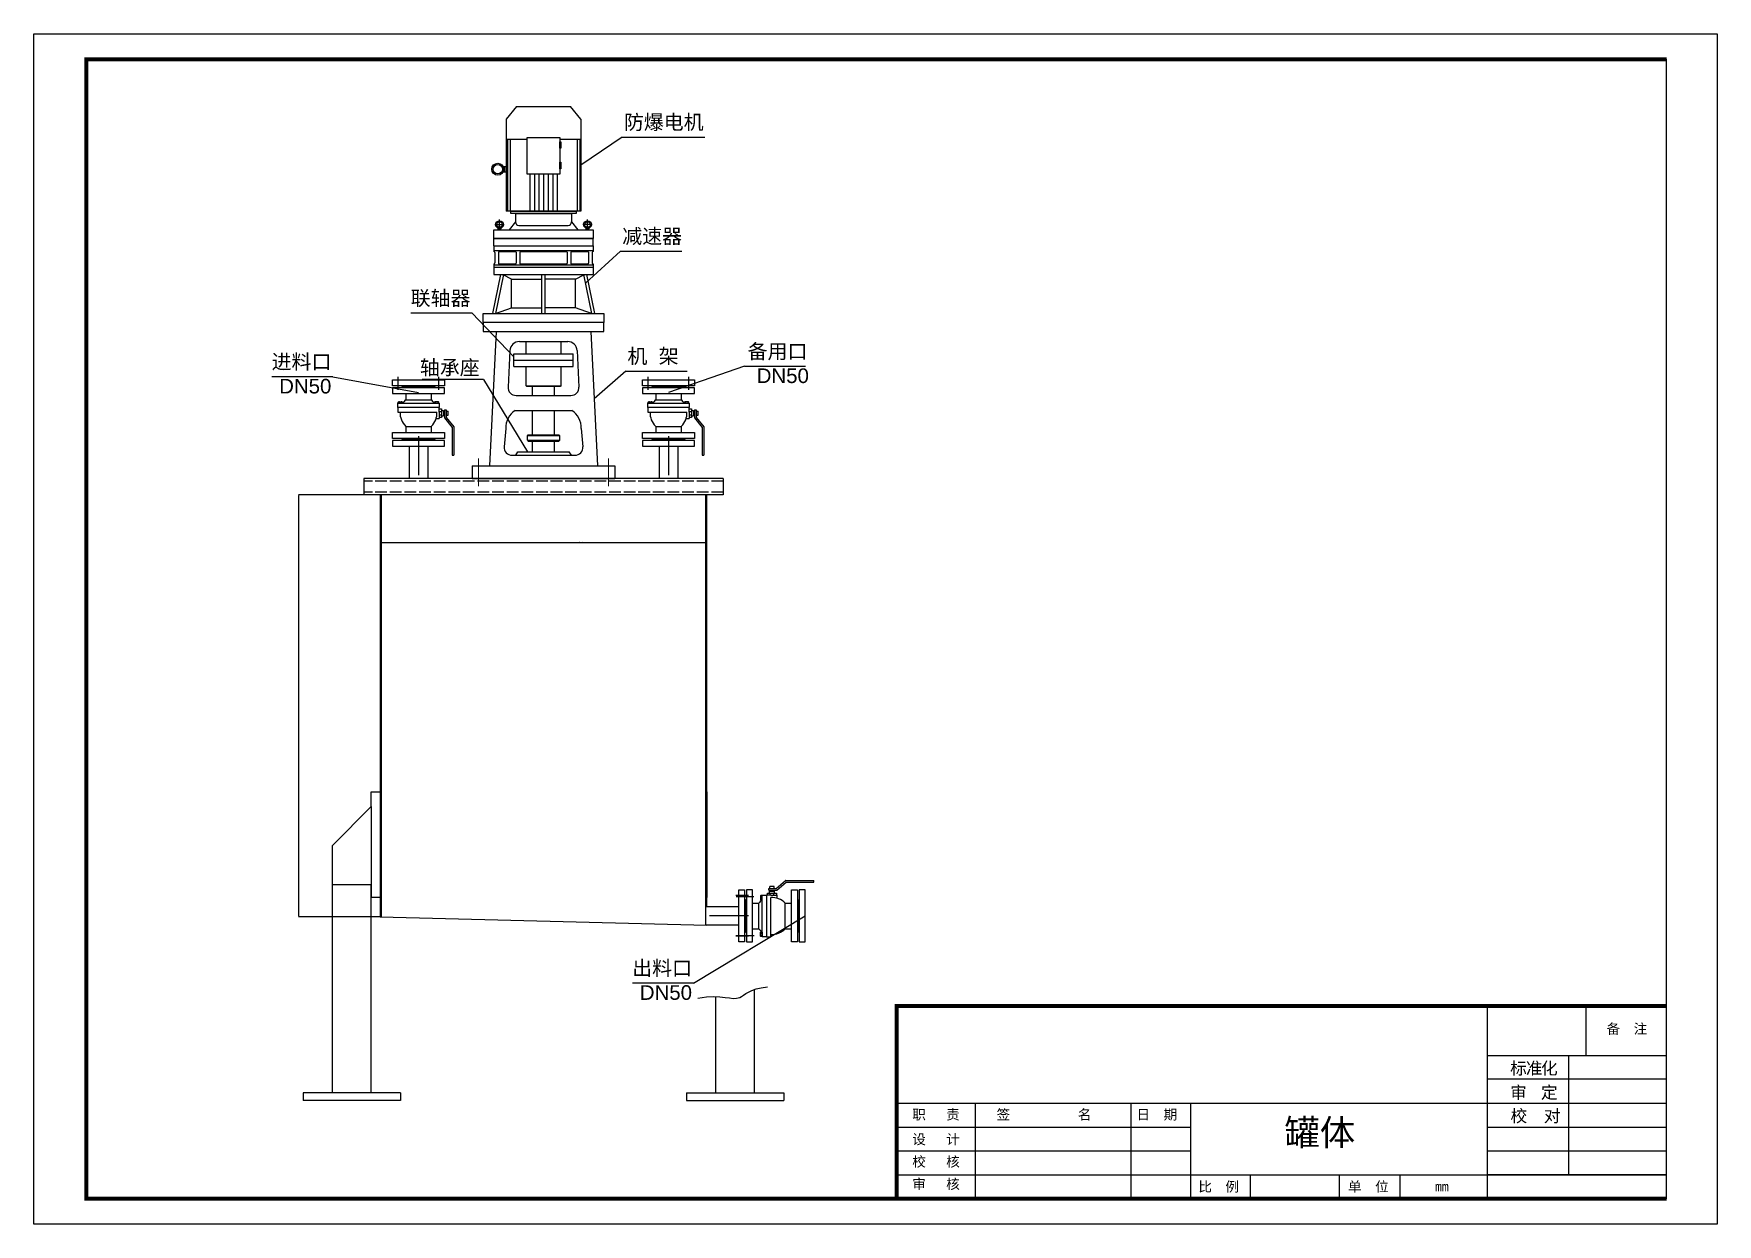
# Model space of a CAD drawing. Header units: millimetres. Extents: x 3349 to 8534, y 1165 to 4831.
import ezdxf

# ---------------------------------------------------------------- set-up
doc = ezdxf.new("R2010")
doc.units = ezdxf.units.MM
for name, pattern in [('ACAD_ISO02W100', [15, 12, -3]), ('ACAD_ISO04W100', [30, 24, -3, 0, -3]), ('ZXX-L', [3.28, 2.5, -0.3, 0.18, -0.3])]:
    doc.linetypes.add(name, pattern=pattern)
doc.layers.add('E 长中心线', color=3, linetype='ZXX-L', lineweight=18)
doc.layers.add('标注线', color=7, linetype='Continuous', lineweight=9)
for name, color, linetype in [('中心线', 1, 'ACAD_ISO04W100'), ('标注', 6, 'Continuous'), ('注释', 3, 'Continuous'), ('虚线', 7, 'ACAD_ISO02W100'), ('轴线', 1, 'ACAD_ISO04W100')]:
    doc.layers.add(name, color=color, linetype=linetype)
doc.styles.get("Standard").update_dxf_attribs({"font": 'arial.ttf'})
doc.styles.add('STYLE1', font='')
doc.styles.get('STYLE1').set_extended_font_data('FangSong_GB2312')
doc.dimstyles.new('ISO-25', dxfattribs={"dimtxt": 2.5, "dimasz": 2.5, "dimexe": 1.25, "dimexo": 0.625, "dimtad": 1, "dimtxsty": 'Standard', "dimcen": 2.5, "dimadec": 0, "dimazin": 0, "dimtfac": 1, "dimtmove": 0, "dimatfit": 3, "dimfxl": 0, "dimarcsym": 0})

# ---------------------------------------------------------------- blocks, each defined once
blk = doc.blocks.new('*D6')
at = {"layer": 'Defpoints', "color": 0, "transparency": 16777216}
for p in [(5418.7, 3264.3), (4418.7, 3154.7), (5418.7, 3160.6)]:
    blk.add_point(p, dxfattribs=at)
at = {"layer": '标注', "color": 0, "lineweight": -2, "transparency": 16777216}
for p, q in [((4418.7, 3155.3), (4418.7, 3265.6)), ((4421.2, 3264.3), (5416.2, 3264.3)), ((5418.7, 3161.2), (5418.7, 3265.6))]:
    blk.add_line(p, q, dxfattribs=at)
at = {"layer": '标注', "color": 0, "transparency": 16777216}
for points in [[(4421.2, 3264.8), (4421.2, 3263.9), (4418.7, 3264.3)], [(5416.2, 3264.8), (5416.2, 3263.9), (5418.7, 3264.3)]]:
    blk.add_solid(points, dxfattribs=at)
at = {"layer": '标注', "color": 0, "transparency": 16777216, "insert": (5034.3, 3266.3), "char_height": 2.5, "attachment_point": 5}
blk.add_mtext('%%C1000', dxfattribs=at)
blk = doc.blocks.new('110')
for p, q in [((1360484.2, 699181.6), (1360452.6, 699142.1)), ((1360682.1, 699142.1), (1360650.5, 699181.6)), ((1360452.6, 699142.1), (1360452.6, 698859.1)), ((1360682.1, 699142.1), (1360682.1, 698859.1)), ((1360452.6, 699081.1), (1360516.9, 699081.1)), ((1360456, 699081.1), (1360456, 698859.1)), ((1360464.2, 699081.1), (1360464.2, 698859.1)), ((1360617.7, 699081.1), (1360682.1, 699081.1)), ((1360670.5, 699081.1), (1360670.5, 698859.1)), ((1360678.7, 699081.1), (1360678.7, 698859.1)), ((1360448.3, 698979.3), (1360448.3, 698997)), ((1360525.1, 698972.8), (1360525.1, 698859.1)), ((1360539.2, 698972.8), (1360539.2, 698859.1)), ((1360553.3, 698972.8), (1360553.3, 698859.1)), ((1360567.3, 698972.8), (1360567.3, 698859.1)), ((1360581.4, 698972.8), (1360581.4, 698859.1)), ((1360595.5, 698972.8), (1360595.5, 698859.1)), ((1360609.5, 698972.8), (1360609.5, 698859.1)), ((1360682.1, 698859.1), (1360452.6, 698859.1)), ((1360480.8, 698825.7), (1360461.8, 698801.9)), ((1360480.8, 698852.1), (1360480.8, 698825.7)), ((1360653.7, 698852.1), (1360653.7, 698825.7)), ((1360653.7, 698825.7), (1360672.7, 698801.9))]:
    blk.add_line(p, q)
at = {"linetype": 'Continuous', "lineweight": -3}
for p, q in [((1360484.2, 699181.6), (1360650.5, 699181.6)), ((1360480.8, 698852.1), (1360653.7, 698852.1)), ((1360413.9, 698686.1), (1360720.6, 698686.1))]:
    blk.add_line(p, q, dxfattribs=at)
at = {"color": 0}
for p, q in [((1360417.2, 698817.8), (1360446.3, 698817.8)), ((1360427.4, 698801.9), (1360427.4, 698804.2)), ((1360427.4, 698803.6), (1360436.2, 698803.6)), ((1360427.4, 698801.9), (1360436.2, 698801.9)), ((1360431.8, 698801.9), (1360431.8, 698833.2)), ((1360436.2, 698801.9), (1360436.2, 698804.2)), ((1360491.4, 698815.1), (1360643.2, 698815.1)), ((1360717.4, 698817.8), (1360688.3, 698817.8)), ((1360698.4, 698801.9), (1360698.4, 698804.2)), ((1360707.2, 698803.6), (1360698.4, 698803.6)), ((1360707.2, 698801.9), (1360698.4, 698801.9)), ((1360702.8, 698801.9), (1360702.8, 698833.2)), ((1360707.2, 698801.9), (1360707.2, 698804.2)), ((1360413.9, 698752.6), (1360413.9, 698774.5)), ((1360413.9, 698774.5), (1360720.6, 698774.5)), ((1360413.9, 698752.6), (1360413.9, 698734.5)), ((1360413.9, 698752.6), (1360720.6, 698752.6)), ((1360720.6, 698752.6), (1360720.6, 698774.5)), ((1360720.6, 698752.6), (1360720.6, 698734.5)), ((1360413.9, 698737.6), (1360720.6, 698737.6)), ((1360413.9, 698734.5), (1360414.2, 698734.5)), ((1360417.5, 698731.2), (1360417.5, 698699.6)), ((1360428.5, 698732.3), (1360428.5, 698698.5)), ((1360430.7, 698734.5), (1360481, 698734.5)), ((1360483.2, 698732.3), (1360483.2, 698698.5)), ((1360494.2, 698732.3), (1360494.2, 698698.5)), ((1360496.4, 698734.5), (1360638.2, 698734.5)), ((1360640.4, 698732.3), (1360640.4, 698698.5)), ((1360651.3, 698732.3), (1360651.3, 698698.5)), ((1360653.5, 698734.5), (1360703.9, 698734.5)), ((1360706.1, 698732.3), (1360706.1, 698698.5)), ((1360717, 698731.2), (1360717, 698699.6)), ((1360720.3, 698734.5), (1360720.6, 698734.5)), ((1360434.9, 698664.2), (1360410.2, 698543.7)), ((1360413.9, 698696.4), (1360414.2, 698696.4)), ((1360413.9, 698696.4), (1360413.9, 698686.1)), ((1360413.9, 698693.8), (1360720.6, 698693.8)), ((1360413.9, 698686.1), (1360413.9, 698664.2)), ((1360413.9, 698686.1), (1360720.6, 698686.1)), ((1360413.9, 698664.2), (1360720.6, 698664.2)), ((1360443.8, 698664.2), (1360419.1, 698543.7)), ((1360430.7, 698696.4), (1360481, 698696.4)), ((1360468.7, 698649.7), (1360443.4, 698662.5)), ((1360468.7, 698560.9), (1360468.7, 698649.7)), ((1360468.7, 698649.7), (1360561.8, 698649.7)), ((1360496.4, 698696.4), (1360638.2, 698696.4)), ((1360561.8, 698543.7), (1360561.8, 698664.2)), ((1360572.8, 698543.7), (1360572.8, 698664.2)), ((1360665.9, 698649.7), (1360572.8, 698649.7)), ((1360653.5, 698696.4), (1360703.9, 698696.4)), ((1360665.9, 698649.7), (1360691.1, 698662.5)), ((1360665.9, 698560.9), (1360665.9, 698649.7)), ((1360690.8, 698664.2), (1360715.4, 698543.7)), ((1360699.7, 698664.2), (1360724.4, 698543.7)), ((1360720.3, 698696.4), (1360720.6, 698696.4)), ((1360720.6, 698696.4), (1360720.6, 698686.1)), ((1360720.6, 698686.1), (1360720.6, 698664.2)), ((1360419.1, 698543.7), (1360468.7, 698560.9)), ((1360468.7, 698560.9), (1360561.8, 698560.9)), ((1360665.9, 698560.9), (1360572.8, 698560.9)), ((1360715.4, 698543.7), (1360665.9, 698560.9)), ((1360421.4, 698488.9), (1360401.4, 698074.3)), ((1360492.9, 698457.6), (1360641.7, 698457.6)), ((1360513.4, 698420.1), (1360513.4, 698457.6)), ((1360621.2, 698420.1), (1360621.2, 698457.6)), ((1360713.2, 698488.9), (1360733.2, 698074.3)), ((1360463.8, 698429.8), (1360458.1, 698317.5)), ((1360476, 698420.1), (1360658.5, 698420.1)), ((1360476, 698400.2), (1360476, 698420.1)), ((1360476, 698380.3), (1360476, 698400.2)), ((1360476, 698400.2), (1360658.5, 698400.2)), ((1360658.5, 698400.2), (1360658.5, 698420.1)), ((1360658.5, 698380.3), (1360658.5, 698400.2)), ((1360670.7, 698429.8), (1360676.4, 698317.5)), ((1360476, 698380.3), (1360658.5, 698380.3)), ((1360513.4, 698321.3), (1360513.4, 698380.3)), ((1360513.4, 698321.3), (1360513.4, 698367.3)), ((1360621.2, 698321.3), (1360621.2, 698380.3)), ((1360621.2, 698321.3), (1360621.2, 698367.3)), ((1360483, 698291.5), (1360651.6, 698291.5)), ((1360513.4, 698321.3), (1360515, 698319.7)), ((1360513.4, 698321.3), (1360621.2, 698321.3)), ((1360515, 698319.7), (1360619.5, 698319.7)), ((1360515, 698319.7), (1360619.5, 698319.7)), ((1360533.3, 698291.5), (1360533.3, 698319.7)), ((1360601.3, 698291.5), (1360601.3, 698319.7)), ((1360621.2, 698321.3), (1360619.5, 698319.7)), ((1360479.9, 698245.5), (1360654.7, 698245.5)), ((1360533.3, 698170.1), (1360533.3, 698245.5)), ((1360601.3, 698170.1), (1360601.3, 698245.5)), ((1360450.8, 698189.7), (1360445.9, 698133.5)), ((1360683.7, 698189.7), (1360688.7, 698133.5)), ((1360517.5, 698167.6), (1360520, 698170.1)), ((1360517.5, 698153.5), (1360517.5, 698167.6)), ((1360617.1, 698167.6), (1360517.5, 698167.6)), ((1360517.5, 698153.5), (1360520, 698151)), ((1360517.5, 698153.5), (1360617.1, 698153.5)), ((1360520, 698170.1), (1360614.6, 698170.1)), ((1360520, 698151), (1360614.6, 698151)), ((1360533.3, 698117.7), (1360533.3, 698151)), ((1360601.3, 698117.7), (1360601.3, 698151)), ((1360617.1, 698167.6), (1360614.6, 698170.1)), ((1360617.1, 698153.5), (1360614.6, 698151)), ((1360617.1, 698153.5), (1360617.1, 698167.6)), ((1360470.7, 698107.6), (1360663.8, 698107.6)), ((1360481.6, 698107.6), (1360488.5, 698117.7)), ((1360488.5, 698117.7), (1360646.1, 698117.7)), ((1360653, 698107.6), (1360646.1, 698117.7)), ((1360347.3, 698074.3), (1360347.3, 698035.9)), ((1360347.3, 698074.3), (1360787.3, 698074.3)), ((1360347.3, 698035.9), (1360787.3, 698035.9)), ((1360787.3, 698074.3), (1360787.3, 698035.9))]:
    blk.add_line(p, q, dxfattribs=at)
for points in [[(1360516.9, 699086.1), (1360617.7, 699086.1), (1360617.7, 698972.8), (1360516.9, 698972.8)], [(1360617.7, 699072.5), (1360620.4, 699072.5), (1360620.4, 699052.5), (1360617.7, 699052.5)], [(1360617.7, 699009.4), (1360620.4, 699009.4), (1360620.4, 698989.4), (1360617.7, 698989.4)], [(1360444.8, 698997), (1360451.8, 698997), (1360451.8, 698979.3), (1360444.8, 698979.3)], [(1360466.6, 698859.1), (1360668, 698859.1), (1360668, 698852.1), (1360466.6, 698852.1)], [(1360413.9, 698801.9), (1360720.6, 698801.9), (1360720.6, 698774.5), (1360413.9, 698774.5)]]:
    blk.add_lwpolyline(points, close=True)
at = {"linetype": 'Continuous', "lineweight": -3}
for points in [[(1360381.4, 698543.7), (1360753.1, 698543.7), (1360753.1, 698516.3), (1360381.4, 698516.3)], [(1360381.4, 698488.9), (1360753.1, 698488.9), (1360753.1, 698516.3), (1360381.4, 698516.3)]]:
    blk.add_lwpolyline(points, close=True, dxfattribs=at)
for radius in [18.4, 14.5]:
    blk.add_circle((1360426.3, 698988.2), radius)
at = {"color": 0}
for centre, radius in [((1360431.8, 698817.8), 11.8), ((1360431.8, 698817.8), 9.12), ((1360702.8, 698817.8), 11.8), ((1360702.8, 698817.8), 9.12)]:
    blk.add_circle(centre, radius, dxfattribs=at)
for centre, radius, start, end in [((1360423, 698804.2), 4.38, 0, 57.2084), ((1360440.5, 698804.2), 4.38, 122.7916, 180), ((1360491.4, 698825.7), 10.5, 180, 270), ((1360643.2, 698825.7), 10.5, 270, 0), ((1360694, 698804.2), 4.38, 0, 57.2084), ((1360711.5, 698804.2), 4.38, 122.7916, 180), ((1360414.2, 698731.2), 3.29, 0, 90), ((1360414.2, 698699.6), 3.29, 270, 0), ((1360430.7, 698732.3), 2.19, 90, 180), ((1360430.7, 698698.5), 2.19, 180, 270), ((1360481, 698732.3), 2.19, 0, 90), ((1360481, 698698.5), 2.19, 270, 0), ((1360496.4, 698732.3), 2.19, 90, 180), ((1360496.4, 698698.5), 2.19, 180, 270), ((1360638.2, 698732.3), 2.19, 0, 90), ((1360638.2, 698698.5), 2.19, 270, 0), ((1360653.5, 698732.3), 2.19, 90, 180), ((1360653.5, 698698.5), 2.19, 180, 270), ((1360703.9, 698732.3), 2.19, 0, 90), ((1360703.9, 698698.5), 2.19, 270, 0), ((1360720.3, 698731.2), 3.29, 90, 180), ((1360720.3, 698699.6), 3.29, 180, 270), ((1360492.9, 698428.6), 29, 90, 177.553), ((1360641.7, 698428.6), 29, 2.447, 90), ((1360483, 698316.4), 24.9, 177.553, 270), ((1360651.6, 698316.4), 24.9, 270, 2.447), ((1360516, 698191.2), 65.2, 123.6957, 181.3187), ((1360618.5, 698191.2), 65.2, 358.6813, 56.3043), ((1360470.7, 698132.5), 24.9, 177.553, 270), ((1360663.8, 698132.5), 24.9, 270, 2.447)]:
    blk.add_arc(centre, radius, start, end, dxfattribs=at)
at = {"layer": 'E 长中心线', "color": 1, "ltscale": 50}
for p, q in [((1360367.3, 698012.5), (1360367.3, 698097.2)), ((1360767.3, 698012.5), (1360767.3, 698097.2))]:
    blk.add_line(p, q, dxfattribs=at)
blk = doc.blocks.new('*D5')
at = {"layer": 'Defpoints', "color": 0, "transparency": 16777216}
for p in [(4165.5, 3411.2), (4365.7, 3411.2), (4415.7, 2111.2)]:
    blk.add_point(p, dxfattribs=at)
at = {"layer": '标注', "color": 0, "lineweight": -2, "transparency": 16777216}
for p, q in [((4365.1, 3411.2), (4164.3, 3411.2)), ((4165.5, 2113.7), (4165.5, 3408.7)), ((4415.1, 2111.2), (4164.3, 2111.2))]:
    blk.add_line(p, q, dxfattribs=at)
at = {"layer": '标注', "color": 0, "transparency": 16777216}
for points in [[(4165.1, 3408.7), (4165.9, 3408.7), (4165.5, 3411.2)], [(4165.1, 2113.7), (4165.9, 2113.7), (4165.5, 2111.2)]]:
    blk.add_solid(points, dxfattribs=at)
at = {"layer": '标注', "color": 0, "transparency": 16777216, "insert": (4163.6, 2761.2), "char_height": 2.5, "attachment_point": 5, "rotation": 90}
blk.add_mtext('1300', dxfattribs=at)

msp = doc.modelspace()

# ---------------------------------------------------------------- linework, layer by layer
for p, q in [((8377.504, 1243.397), (8377.504, 4752.064)), ((4453.757, 3764.767), (4613.757, 3764.767)), ((4453.757, 3746.767), (4453.757, 3764.767)), ((4613.757, 3746.767), (4453.757, 3746.767)), ((4613.757, 3740.767), (4453.757, 3740.767)), ((4453.757, 3740.767), (4453.757, 3722.767)), ((4471.257, 3764.767), (4471.257, 3764.767)), ((4613.757, 3764.767), (4613.757, 3746.767)), ((4613.757, 3722.767), (4613.757, 3740.767)), ((5223.637, 3764.767), (5383.637, 3764.767)), ((5223.637, 3746.767), (5223.637, 3764.767)), ((5383.637, 3746.767), (5223.637, 3746.767)), ((5383.637, 3740.767), (5223.637, 3740.767)), ((5223.637, 3740.767), (5223.637, 3722.767)), ((5241.137, 3764.767), (5241.137, 3764.767)), ((5383.637, 3764.767), (5383.637, 3746.767)), ((5383.637, 3722.767), (5383.637, 3740.767)), ((4453.757, 3722.767), (4613.757, 3722.767)), ((4471.257, 3722.767), (4471.257, 3722.767)), ((4474.288, 3696.406), (4474.288, 3693.964)), ((4481.189, 3696.406), (4481.189, 3693.964)), ((4494.283, 3722.767), (4494.283, 3703.29)), ((4494.283, 3703.29), (4573.231, 3703.29)), ((4573.231, 3722.767), (4573.231, 3703.29)), ((4586.324, 3696.406), (4586.324, 3693.964)), ((4593.226, 3696.406), (4593.226, 3693.964)), ((5223.637, 3722.767), (5383.637, 3722.767)), ((5241.137, 3722.767), (5241.137, 3722.767)), ((5244.168, 3696.406), (5244.168, 3693.964)), ((5251.07, 3696.406), (5251.07, 3693.964)), ((5264.164, 3722.767), (5264.164, 3703.29)), ((5264.164, 3703.29), (5343.111, 3703.29)), ((5343.111, 3722.767), (5343.111, 3703.29)), ((5356.205, 3696.406), (5356.205, 3693.964)), ((5363.107, 3696.406), (5363.107, 3693.964)), ((4588.156, 3646.254), (4597.835, 3646.254)), ((4597.835, 3676.117), (4604.151, 3676.117)), ((4597.835, 3667.777), (4604.151, 3667.777)), ((4597.835, 3665.76), (4597.835, 3646.254)), ((4597.835, 3656.838), (4604.151, 3656.838)), ((4604.151, 3648.497), (4597.835, 3648.497)), ((4604.151, 3676.117), (4604.151, 3648.497)), ((4604.151, 3670.053), (4610.4, 3670.053)), ((4604.151, 3654.562), (4610.4, 3654.562)), ((4610.4, 3670.053), (4610.4, 3654.562)), ((4610.4, 3666.901), (4613.47, 3666.901)), ((4610.4, 3657.714), (4613.47, 3657.714)), ((4613.47, 3672.305), (4613.47, 3647.514)), ((4613.47, 3672.305), (4618.47, 3672.305)), ((4613.47, 3647.514), (4637.639, 3618.493)), ((4618.47, 3672.305), (4618.47, 3649.324)), ((4618.47, 3668.894), (4624.794, 3668.894)), ((4618.47, 3655.721), (4624.794, 3655.721)), ((4618.47, 3649.324), (4642.408, 3620.58)), ((4624.794, 3655.721), (4624.794, 3668.894)), ((5358.036, 3646.254), (5367.716, 3646.254)), ((5367.716, 3676.117), (5374.031, 3676.117)), ((5367.716, 3667.777), (5374.031, 3667.777)), ((5367.716, 3665.76), (5367.716, 3646.254)), ((5367.716, 3656.838), (5374.031, 3656.838)), ((5374.031, 3648.497), (5367.716, 3648.497)), ((5374.031, 3676.117), (5374.031, 3648.497)), ((5374.031, 3670.053), (5380.28, 3670.053)), ((5374.031, 3654.562), (5380.28, 3654.562)), ((5380.28, 3670.053), (5380.28, 3654.562)), ((5380.28, 3666.901), (5383.35, 3666.901)), ((5380.28, 3657.714), (5383.35, 3657.714)), ((5383.35, 3672.305), (5383.35, 3647.514)), ((5383.35, 3672.305), (5388.35, 3672.305)), ((5383.35, 3647.514), (5407.52, 3618.493)), ((5388.35, 3672.305), (5388.35, 3649.324)), ((5388.35, 3668.894), (5394.675, 3668.894)), ((5388.35, 3655.721), (5394.675, 3655.721)), ((5388.35, 3649.324), (5412.288, 3620.58)), ((5394.675, 3655.721), (5394.675, 3668.894)), ((4453.757, 3602.301), (4613.757, 3602.301)), ((4453.757, 3584.301), (4453.757, 3602.301)), ((4613.757, 3584.301), (4453.757, 3584.301)), ((4613.757, 3578.301), (4453.757, 3578.301)), ((4453.757, 3578.301), (4453.757, 3560.301)), ((4471.257, 3602.301), (4471.257, 3602.301)), ((4494.283, 3621.69), (4494.283, 3602.301)), ((4494.283, 3621.69), (4573.231, 3621.69)), ((4573.231, 3621.902), (4573.231, 3602.301)), ((4613.757, 3602.301), (4613.757, 3584.301)), ((4613.757, 3560.301), (4613.757, 3578.301)), ((4637.639, 3618.493), (4637.639, 3533.431)), ((4642.639, 3619.941), (4642.639, 3533.431)), ((5223.637, 3602.301), (5383.637, 3602.301)), ((5223.637, 3584.301), (5223.637, 3602.301)), ((5383.637, 3584.301), (5223.637, 3584.301)), ((5383.637, 3578.301), (5223.637, 3578.301)), ((5223.637, 3578.301), (5223.637, 3560.301)), ((5241.137, 3602.301), (5241.137, 3602.301)), ((5264.164, 3621.69), (5264.164, 3602.301)), ((5264.164, 3621.69), (5343.111, 3621.69)), ((5343.111, 3621.902), (5343.111, 3602.301)), ((5383.637, 3602.301), (5383.637, 3584.301)), ((5383.637, 3560.301), (5383.637, 3578.301)), ((5407.52, 3618.493), (5407.52, 3533.431)), ((5412.52, 3619.941), (5412.52, 3533.431)), ((4453.757, 3560.301), (4613.757, 3560.301)), ((4471.257, 3560.301), (4471.257, 3560.301)), ((4505.257, 3560.301), (4505.257, 3461.232)), ((4562.257, 3560.301), (4562.257, 3461.232)), ((4637.639, 3533.431), (4642.639, 3533.431)), ((5223.637, 3560.301), (5383.637, 3560.301)), ((5241.137, 3560.301), (5241.137, 3560.301)), ((5275.137, 3560.301), (5275.137, 3461.232)), ((5332.137, 3560.301), (5332.137, 3461.232)), ((5407.52, 3533.431), (5412.52, 3533.431)), ((5471.697, 3461.232), (4365.697, 3461.232)), ((4365.697, 3461.232), (4365.697, 3411.232)), ((4918.697, 3461.232), (4943.697, 3461.232)), ((5471.697, 3461.232), (5471.697, 3411.232)), ((5471.697, 3411.232), (4365.697, 3411.232)), ((4415.697, 3411.232), (4415.697, 2111.232)), ((4418.697, 3411.232), (4418.697, 2111.156)), ((4418.697, 3411.232), (4418.697, 2111.232)), ((5418.697, 2085.705), (5418.697, 3411.232)), ((5421.697, 2142.705), (5421.697, 3411.232)), ((4388.426, 2450.915), (4388.426, 2495.982)), ((4388.426, 2495.982), (4415.697, 2495.982)), ((4415.697, 2495.982), (4415.697, 2170.646)), ((5421.697, 2495.982), (5421.697, 2170.646)), ((4388.426, 2450.915), (4268.426, 2330.915)), ((4388.426, 2450.915), (4388.426, 2200.554)), ((4268.431, 1569.634), (4268.426, 2330.915)), ((4268.426, 2210.915), (4388.426, 2210.915)), ((4388.431, 1569.634), (4388.426, 2210.915)), ((4388.426, 2210.915), (4388.426, 2170.646)), ((5519.965, 2034.205), (5519.965, 2194.205)), ((5519.965, 2194.205), (5537.965, 2194.205)), ((5537.965, 2194.205), (5537.965, 2034.205)), ((5561.965, 2194.205), (5543.965, 2194.205)), ((5543.965, 2194.205), (5543.965, 2034.205)), ((5561.965, 2034.205), (5561.965, 2194.205)), ((5608.615, 2178.284), (5608.615, 2184.599)), ((5608.615, 2184.599), (5636.235, 2184.599)), ((5612.427, 2198.918), (5635.409, 2198.918)), ((5612.427, 2193.918), (5612.427, 2198.918)), ((5612.427, 2193.918), (5637.218, 2193.918)), ((5614.679, 2184.599), (5614.679, 2190.848)), ((5614.679, 2190.848), (5630.17, 2190.848)), ((5615.838, 2198.918), (5615.838, 2205.243)), ((5629.011, 2205.243), (5615.838, 2205.243)), ((5616.955, 2178.284), (5616.955, 2184.599)), ((5617.831, 2190.848), (5617.831, 2193.918)), ((5618.972, 2178.284), (5638.478, 2178.284)), ((5627.018, 2190.848), (5627.018, 2193.918)), ((5627.895, 2178.284), (5627.895, 2184.599)), ((5629.011, 2198.918), (5629.011, 2205.243)), ((5630.17, 2184.599), (5630.17, 2190.848)), ((5635.409, 2198.918), (5664.152, 2222.856)), ((5636.235, 2184.599), (5636.235, 2178.284)), ((5637.218, 2193.918), (5666.239, 2218.088)), ((5638.478, 2168.604), (5638.478, 2178.284)), ((5664.792, 2223.088), (5751.301, 2223.088)), ((5666.239, 2218.088), (5751.301, 2218.088)), ((5682.431, 2034.205), (5682.431, 2194.205)), ((5682.431, 2194.205), (5700.431, 2194.205)), ((5700.431, 2194.205), (5700.431, 2034.205)), ((5724.431, 2194.205), (5706.431, 2194.205)), ((5706.431, 2194.205), (5706.431, 2034.205)), ((5724.431, 2034.205), (5724.431, 2194.205)), ((5751.301, 2218.088), (5751.301, 2223.088)), ((4415.697, 2170.646), (4388.426, 2170.646)), ((5519.635, 2142.705), (5418.697, 2142.705)), ((5561.965, 2153.679), (5581.442, 2153.679)), ((5581.442, 2074.731), (5581.442, 2153.679)), ((5588.326, 2173.675), (5590.768, 2173.675)), ((5588.326, 2166.773), (5590.768, 2166.773)), ((5662.83, 2153.679), (5682.431, 2153.679)), ((5663.042, 2074.731), (5663.042, 2153.679)), ((4415.697, 2111.232), (5421.697, 2085.629)), ((5519.635, 2085.705), (5418.697, 2085.705)), ((5421.697, 2085.629), (5421.697, 2085.705)), ((5561.965, 2074.731), (5581.442, 2074.731)), ((5663.042, 2074.731), (5682.431, 2074.731)), ((5519.965, 2051.705), (5519.965, 2051.705)), ((5537.965, 2034.205), (5519.965, 2034.205)), ((5543.965, 2034.205), (5561.965, 2034.205)), ((5561.965, 2051.705), (5561.965, 2051.705)), ((5588.326, 2061.638), (5590.768, 2061.638)), ((5588.326, 2054.736), (5590.768, 2054.736)), ((5682.431, 2051.705), (5682.431, 2051.705)), ((5700.431, 2034.205), (5682.431, 2034.205)), ((5706.431, 2034.205), (5724.431, 2034.205)), ((5724.431, 2051.705), (5724.431, 2051.705)), ((5568.964, 1569.634), (5568.968, 1887.758)), ((5448.964, 1569.634), (5448.967, 1865.772)), ((7825.421, 1684.752), (8377.504, 1684.752)), ((4478.431, 1569.634), (4178.431, 1569.634)), ((4178.431, 1569.634), (4178.431, 1545.634)), ((4478.431, 1569.634), (4478.431, 1545.634)), ((5358.964, 1569.634), (5658.964, 1569.634)), ((5358.964, 1569.634), (5358.964, 1545.634)), ((5658.964, 1569.634), (5658.964, 1545.634)), ((4478.431, 1545.634), (4178.431, 1545.634)), ((5358.964, 1545.634), (5658.964, 1545.634))]:
    msp.add_line(p, q)
at = {"color": 0}
msp.add_line((4778.697, 3461.232), (5058.697, 3461.232), dxfattribs=at)
at = {"color": 1, "ltscale": 50}
for p, q in [((5511.754, 2174.197), (5566.859, 2174.197)), ((5511.382, 2054.214), (5567.231, 2054.214))]:
    msp.add_line(p, q, dxfattribs=at)
at = {"linetype": 'Continuous', "lineweight": -3}
for p, q in [((6000.196, 1836.772), (8377.504, 1836.772)), ((6000.553, 1836.772), (8377.504, 1836.772)), ((6000.553, 1836.772), (8377.86, 1836.772)), ((7825.421, 1243.397), (7825.421, 1836.77)), ((8130.056, 1684.752), (8130.056, 1836.772)), ((8076.895, 1316.956), (8076.895, 1684.752)), ((8377.504, 1611.193), (7825.421, 1611.193)), ((6012.726, 1537.633), (8377.504, 1537.633)), ((6248.949, 1243.397), (6248.949, 1537.633)), ((6728.185, 1243.397), (6728.185, 1537.633)), ((6912.083, 1243.397), (6912.083, 1537.633)), ((6012.726, 1464.074), (6912.083, 1464.074)), ((7825.421, 1464.074), (8377.504, 1464.074)), ((6012.565, 1390.515), (6912.083, 1390.515)), ((7825.421, 1390.515), (8377.504, 1390.515)), ((6012.565, 1316.956), (6912.083, 1316.956)), ((6912.083, 1316.956), (8377.504, 1316.956)), ((7094.558, 1317.907), (7094.558, 1243.397)), ((7368.752, 1317.907), (7368.752, 1243.397)), ((7555.795, 1317.907), (7555.795, 1243.397)), ((8377.504, 1316.956), (7825.421, 1316.956)), ((6012.54, 1243.397), (8377.504, 1243.397))]:
    msp.add_line(p, q, dxfattribs=at)
at = {"lineweight": -3}
msp.add_lwpolyline([(3348.572, 4830.861), (8533.711, 4830.861), (8533.711, 1164.601), (3348.572, 1164.601)], close=True, dxfattribs=at)
at = {"linetype": 'Continuous', "lineweight": -3, "const_width": 12.26}
for points in [[(8377.504, 4752.064), (3511.114, 4752.064), (3511.114, 1243.397)], [(8377.504, 1243.397), (3511.114, 1243.397), (3511.114, 4752.064)], [(6000.553, 1836.762), (8377.504, 1836.772)], [(6006.592, 1836.762), (6006.592, 1243.397)]]:
    msp.add_lwpolyline(points, dxfattribs=at)
for points in [[(4483.757, 3746.767), (4483.757, 3743.767), (4583.757, 3743.767), (4583.757, 3746.767)], [(4483.757, 3740.767), (4483.757, 3743.767), (4583.757, 3743.767), (4583.757, 3740.767)], [(5253.637, 3746.767), (5253.637, 3743.767), (5353.637, 3743.767), (5353.637, 3746.767)], [(5253.637, 3740.767), (5253.637, 3743.767), (5353.637, 3743.767), (5353.637, 3740.767)], [(4597.835, 3665.76), (4597.835, 3679.362), (4469.678, 3679.362), (4469.678, 3665.76), (4590.433, 3665.76)], [(5367.716, 3665.76), (5367.716, 3679.362), (5239.559, 3679.362), (5239.559, 3665.76), (5360.313, 3665.76)], [(4483.757, 3584.301), (4483.757, 3581.301), (4583.757, 3581.301), (4583.757, 3584.301)], [(4483.757, 3578.301), (4483.757, 3581.301), (4583.757, 3581.301), (4583.757, 3578.301)], [(5253.637, 3584.301), (5253.637, 3581.301), (5353.637, 3581.301), (5353.637, 3584.301)], [(5253.637, 3578.301), (5253.637, 3581.301), (5353.637, 3581.301), (5353.637, 3578.301)], [(5618.972, 2178.284), (5605.37, 2178.284), (5605.37, 2050.127), (5618.972, 2050.127), (5618.972, 2170.881)], [(5537.965, 2064.205), (5540.965, 2064.205), (5540.965, 2164.205), (5537.965, 2164.205)], [(5543.965, 2064.205), (5540.965, 2064.205), (5540.965, 2164.205), (5543.965, 2164.205)], [(5700.431, 2064.205), (5703.431, 2064.205), (5703.431, 2164.205), (5700.431, 2164.205)], [(5706.431, 2064.205), (5703.431, 2064.205), (5703.431, 2164.205), (5706.431, 2164.205)]]:
    msp.add_lwpolyline(points)
for points in [[(4469.678, 3692.964), (4597.835, 3692.964), (4597.835, 3679.362), (4469.678, 3679.362)], [(4471.693, 3697.406), (4483.783, 3697.406), (4484.783, 3696.406), (4484.783, 3693.964), (4483.783, 3692.964), (4471.693, 3692.964), (4470.693, 3693.964), (4470.693, 3696.406)], [(4595.82, 3697.406), (4583.73, 3697.406), (4582.73, 3696.406), (4582.73, 3693.964), (4583.73, 3692.964), (4595.82, 3692.964), (4596.82, 3693.964), (4596.82, 3696.406)], [(5239.559, 3692.964), (5367.716, 3692.964), (5367.716, 3679.362), (5239.559, 3679.362)], [(5241.574, 3697.406), (5253.664, 3697.406), (5254.664, 3696.406), (5254.664, 3693.964), (5253.664, 3692.964), (5241.574, 3692.964), (5240.574, 3693.964), (5240.574, 3696.406)], [(5365.701, 3697.406), (5353.611, 3697.406), (5352.611, 3696.406), (5352.611, 3693.964), (5353.611, 3692.964), (5365.701, 3692.964), (5366.701, 3693.964), (5366.701, 3696.406)], [(5591.768, 2050.127), (5591.768, 2178.284), (5605.37, 2178.284), (5605.37, 2050.127)], [(5587.326, 2176.269), (5587.326, 2164.179), (5588.326, 2163.179), (5590.768, 2163.179), (5591.768, 2164.179), (5591.768, 2176.269), (5590.768, 2177.269), (5588.326, 2177.269)], [(5587.326, 2052.142), (5587.326, 2064.232), (5588.326, 2065.232), (5590.768, 2065.232), (5591.768, 2064.232), (5591.768, 2052.142), (5590.768, 2051.142), (5588.326, 2051.142)]]:
    msp.add_lwpolyline(points, close=True)
for centre, radius, start, end in [((4473.288, 3696.406), 1, 0, 90), ((4473.288, 3693.964), 1, 270, 0), ((4475.288, 3696.406), 1, 90, 180), ((4475.288, 3693.964), 1, 180, 270), ((4480.189, 3696.406), 1, 0, 90), ((4480.189, 3693.964), 1, 270, 0), ((4482.189, 3696.406), 1, 90, 180), ((4482.189, 3693.964), 1, 180, 270), ((4533.757, 3662.49), 56.77, 134.053634, 147.533436), ((4533.757, 3662.49), 56.77, 32.466564, 45.946366), ((4585.324, 3696.406), 1, 0, 90), ((4585.324, 3693.964), 1, 270, 0), ((4587.324, 3696.406), 1, 90, 180), ((4587.324, 3693.964), 1, 180, 270), ((4592.226, 3696.406), 1, 0, 90), ((4592.226, 3693.964), 1, 270, 0), ((4594.226, 3696.406), 1, 90, 180), ((4594.226, 3693.964), 1, 180, 270), ((5243.168, 3696.406), 1, 0, 90), ((5243.168, 3693.964), 1, 270, 0), ((5245.168, 3696.406), 1, 90, 180), ((5245.168, 3693.964), 1, 180, 270), ((5250.07, 3696.406), 1, 0, 90), ((5250.07, 3693.964), 1, 270, 0), ((5252.07, 3696.406), 1, 90, 180), ((5252.07, 3693.964), 1, 180, 270), ((5303.637, 3662.49), 56.77, 134.053634, 147.533436), ((5303.637, 3662.49), 56.77, 32.466564, 45.946366), ((5355.205, 3696.406), 1, 0, 90), ((5355.205, 3693.964), 1, 270, 0), ((5357.205, 3696.406), 1, 90, 180), ((5357.205, 3693.964), 1, 180, 270), ((5362.107, 3696.406), 1, 0, 90), ((5362.107, 3693.964), 1, 270, 0), ((5364.107, 3696.406), 1, 90, 180), ((5364.107, 3693.964), 1, 180, 270), ((4533.757, 3662.49), 56.77, 176.697973, 225.946366), ((4533.757, 3662.49), 56.77, 314.053634, 3.302027), ((5303.637, 3662.49), 56.77, 176.697973, 225.946366), ((5303.637, 3662.49), 56.77, 314.053634, 3.302027), ((4641.639, 3619.941), 1, 0, 39.788581), ((5411.52, 3619.941), 1, 0, 39.788581), ((5664.792, 2222.088), 1, 90, 129.788581), ((5622.242, 2114.205), 56.77, 122.466564, 135.946366), ((5588.326, 2174.675), 1, 180, 270), ((5588.326, 2172.675), 1, 90, 180), ((5588.326, 2167.773), 1, 180, 270), ((5588.326, 2165.773), 1, 90, 180), ((5590.768, 2174.675), 1, 270, 0), ((5590.768, 2172.675), 1, 0, 90), ((5590.768, 2167.773), 1, 270, 0), ((5590.768, 2165.773), 1, 0, 90), ((5622.242, 2114.205), 56.77, 44.053634, 93.302027), ((5622.242, 2114.205), 56.77, 224.053634, 237.533436), ((5622.242, 2114.205), 56.77, 266.697973, 315.946366), ((5588.326, 2062.638), 1, 180, 270), ((5588.326, 2060.638), 1, 90, 180), ((5588.326, 2055.736), 1, 180, 270), ((5588.326, 2053.736), 1, 90, 180), ((5590.768, 2062.638), 1, 270, 0), ((5590.768, 2060.638), 1, 0, 90), ((5590.768, 2055.736), 1, 270, 0), ((5590.768, 2053.736), 1, 0, 90)]:
    msp.add_arc(centre, radius, start, end)
msp.add_open_spline([(5394.36, 1860.81), (5470.849, 1875.464), (5514.602, 1838.062), (5552.44, 1889.463), (5608.159, 1896.342)], degree=3, knots=[92.04093168, 92.04093168, 92.04093168, 92.04093168, 159.66291561, 200.82314606, 200.82314606, 200.82314606, 200.82314606])
at = {"layer": '中心线', "ltscale": 5}
for p, q in [((4533.757, 3591.513), (4533.757, 3461.232)), ((5303.637, 3591.513), (5303.637, 3461.232)), ((5549.916, 2114.205), (5426.334, 2114.205))]:
    msp.add_line(p, q, dxfattribs=at)
at = {"layer": '注释'}
for p, q in [((5161.399, 4512.636), (5033.478, 4425.971)), ((5161.399, 4512.636), (5415.819, 4512.636)), ((5156.314, 4161.292), (5047.603, 4063.068)), ((5156.314, 4161.292), (5344.716, 4161.292)), ((4698.707, 3970.7), (4510.305, 3970.7)), ((4698.707, 3970.7), (4827.439, 3835.524)), ((5172.284, 3792.004), (5074.605, 3706.97)), ((5172.284, 3792.004), (5360.686, 3792.004)), ((5537.518, 3806.774), (5303.637, 3726.116)), ((5537.518, 3806.774), (5725.921, 3806.774)), ((4270.218, 3774.626), (4081.816, 3774.626)), ((4270.218, 3774.626), (4533.757, 3726.116)), ((4733.826, 3765.699), (4545.424, 3765.699)), ((4733.826, 3765.699), (4868.92, 3543.054)), ((5380.876, 1907.471), (5724.431, 2114.205)), ((5380.876, 1907.471), (5192.473, 1907.471))]:
    msp.add_line(p, q, dxfattribs=at)
at = {"layer": '虚线', "color": 2, "ltscale": 3}
for p, q in [((5471.697, 3453.232), (4365.697, 3453.232)), ((5471.697, 3419.232), (4365.697, 3419.232))]:
    msp.add_line(p, q, dxfattribs=at)
at = {"layer": '轴线', "ltscale": 5}
for p, q in [((4471.257, 3734.487), (4471.257, 3773.961)), ((4596.257, 3734.487), (4596.257, 3773.961)), ((5241.137, 3734.487), (5241.137, 3773.961)), ((5366.137, 3734.487), (5366.137, 3773.961)), ((5550.246, 2176.705), (5510.771, 2176.705)), ((5550.246, 2051.705), (5510.771, 2051.705))]:
    msp.add_line(p, q, dxfattribs=at)

# ---------------------------------------------------------------- block references
at = {"linetype": 'Continuous', "lineweight": -3}
msp.add_blockref('110', (-1355648.582, -694574.629), dxfattribs=at)

# ---------------------------------------------------------------- texts
at = {"linetype": 'Continuous', "lineweight": -3, "char_height": 30.64964, "attachment_point": 1}
for s, insert, width in [('{\\fSimSun|b0|i0|c134|p54;备  注}', (8192.7, 1781.96), 410.52998), ('{\\fSimSun|b0|i0|c134|p54;职   责}', (6054.426, 1517.887), 283.58211), ('{\\fSimSun|b0|i0|c134|p54;签          名}', (6314.003, 1517.887), 356.97555), ('{\\fSimSun|b0|i0|c134|p54;日  期}', (6744.969, 1517.887), 283.58211), ('{\\fSimSun|b0|i0|c134|p54;设   计   }', (6054.426, 1441.884), 283.58211), ('{\\fSimSun|b0|i0|c134|p54;校   核   }', (6054.426, 1372.882), 283.58211), ('{\\fSimSun|b0|i0|c134|p54;审   核   }', (6054.426, 1304.131), 283.58211), ('{\\fSimSun|b0|i0|c134|p54;比  例}', (6935.486, 1295.893), 283.58211), ('{\\fSimSun|b0|i0|c134|p54;单  位}', (7396.238, 1295.893), 283.58211), ('{\\fSimSun|b0|i0|c134|p2;mm}', (7664.463, 1296.634), 283.58211)]:
    msp.add_mtext(s, dxfattribs=dict(at, insert=insert, width=width))
at = {"layer": '标注', "insert": (7200.292, 1487.282), "char_height": 80, "attachment_point": 1}
msp.add_mtext_dynamic_manual_height_columns('{\\fSimSun|b0|i0|c134|p34;\\C0;罐体}', width=913.33857, gutter_width=12.5, heights=[0], dxfattribs=at)
at = {"layer": '标注线', "color": 7, "ltscale": 0.13, "attachment_point": 1, "style": 'STYLE1'}
for s, insert, char_height, width in [('标', (7895.582, 1663.826), 37.736, 47.23771), ('准', (7944.098, 1663.826), 37.736, 47.23771), ('化', (7990.504, 1663.826), 37.736, 47.23771), ('审', (7895.582, 1589.601), 37.736, 47.23771), ('定', (7990.504, 1589.601), 37.736, 47.23771), ('校  对', (7896.609, 1517.249), 37.7359, 190.2792)]:
    msp.add_mtext(s, dxfattribs=dict(at, insert=insert, char_height=char_height, width=width))
at = {"layer": '注释', "char_height": 45}
for s, width, insert, attachment_point in [('防爆电机', 451.97245, (5166.275, 4580.998), 1), ('减速器', 451.97245, (5161.189, 4229.653), 1), ('联轴器', 451.97245, (4693.831, 4039.062), 3), ('进料口\\PDN50', 188.80723, (4265.343, 3842.987), 3), ('机  架', 451.97245, (5177.159, 3860.365), 1), ('\\pi4.9036;备用口\\P\\pi32.904;DN50', 188.80723, (5542.394, 3875.135), 1), ('轴承座', 451.97245, (4722.109, 3825.199), 3), ('出料口\\PDN50', 188.80723, (5376, 1975.833), 3)]:
    msp.add_mtext_dynamic_manual_height_columns(s, width=width, gutter_width=12.5, heights=[0], dxfattribs=dict(at, insert=insert, attachment_point=attachment_point))

# ---------------------------------------------------------------- dimensions: what is measured, and where the dimension line sits
at = {"layer": '标注'}
dim = msp.add_linear_dim(base=(4165.527, 3411.232), p1=(4415.697, 2111.232), p2=(4365.697, 3411.232), angle=90, dimstyle='ISO-25', dxfattribs=at)
dim.commit()
dim.dimension.update_dxf_attribs({"geometry": '*D5', "text_midpoint": (4163.625, 2761.232)})
dim = msp.add_linear_dim(base=(5418.697, 3264.349), p1=(4418.697, 3154.679), p2=(5418.697, 3160.607), text='%%C<>', dimstyle='ISO-25', dxfattribs=at)
dim.commit()
dim.dimension.update_dxf_attribs({"geometry": '*D6', "text_midpoint": (5034.332, 3264.349), "dimtype": 160})

doc.saveas('drawing.dxf')
